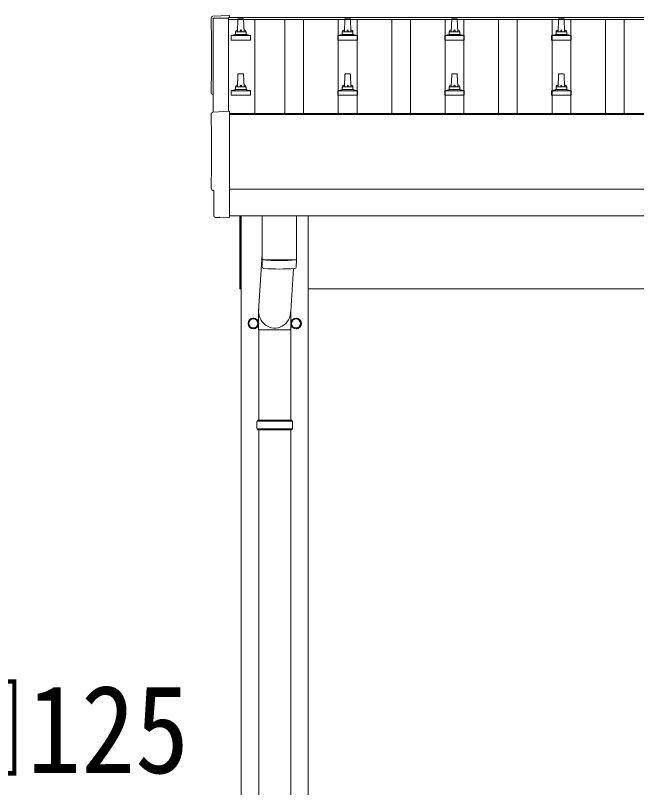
# Model space of a CAD drawing. Units: millimetres at full size, sheet at 1:50; details may follow other scales. Extents: x -14053 to 14053, y -9700 to 9700.
# Drawn here: x -9226 to -8064, y -3603 to -2158 of the extents above; entities that cross this region are included whole.
import ezdxf
from ezdxf.enums import TextEntityAlignment as Align

# ---------------------------------------------------------------- set-up
doc = ezdxf.new("R2010")
doc.units = ezdxf.units.MM
doc.header["$LTSCALE"] = 50
for name, color, linetype, lineweight in [('0-1_Defpoints', 4, 'Continuous', 9), ('0-2_TEXT1', 7, 'Continuous', 9), ('0-3_SHAPE', 5, 'Continuous', 5), ('0-6_PARTS1', 6, 'Continuous', 9)]:
    doc.layers.add(name, color=color, linetype=linetype, lineweight=lineweight)
doc.styles.add('ＭＳ ゴシック', font='')
doc.styles.get('ＭＳ ゴシック').set_extended_font_data('MS Gothic')

msp = doc.modelspace()

# ---------------------------------------------------------------- linework, layer by layer
at = {"layer": '0-1_Defpoints'}
for p, q in [((-8856.64, -2339.37), (-8856.64, -2163.33)), ((-8856.64, -2163.33), (-8827.64, -2163.33)), ((-8827.64, -2162.37), (-8827.64, -2165.95)), ((-8827.64, -2162.37), (-2826.64, -2162.37)), ((-8827.64, -2163.33), (-8827.64, -2337.85)), ((-8827.64, -2165.95), (-2804.14, -2165.95)), ((-8825.64, -2341.98), (-2826.64, -2341.98)), ((-8825.64, -2343.87), (-2804.14, -2343.87)), ((-2826.64, -2483.75), (-8825.64, -2483.75)), ((-8845.27, -2536.6), (-8852.19, -2536.24)), ((-8825.64, -2533.58), (-2826.64, -2533.58)), ((-8825.64, -2535.6), (-8825.64, -2536.6)), ((-8806.64, -2670.3), (-8806.64, -2533.58)), ((-8804.64, -2533.58), (-8804.64, -2670.3)), ((-8803.64, -2533.58), (-8803.64, -5669.8)), ((-8678.64, -5669.8), (-8678.64, -2533.58)), ((-8804.64, -2670.3), (-8806.64, -2670.3)), ((-8804.64, -2669.8), (-8803.64, -2669.8)), ((-2866.64, -2669.8), (-8678.64, -2669.8)), ((-8772.54, -2734.55), (-8772.64, -2734.55)), ((-8772.54, -2735.05), (-8772.64, -2735.05)), ((-8709.74, -2734.55), (-8709.64, -2734.55)), ((-8709.74, -2735.05), (-8709.64, -2735.05))]:
    msp.add_line(p, q, dxfattribs=at)
for points in [[(-8857.21, -2159.97), (-8825.64, -2158.31), (-8825.64, -2162.37)], [(-8857.21, -2339.4), (-8825.64, -2337.75), (-8825.64, -2535.6)], [(-8855.03, -2533.25), (-8855.03, -2486.22), (-8855.63, -2486.22)], [(-8844.53, -2536.33), (-8843.86, -2535.7), (-8825.64, -2536.61)]]:
    msp.add_lwpolyline(points, dxfattribs=at)
for points in [[(-8781.14, -2724.98), (-8789.64, -2729.89), (-8789.64, -2739.7), (-8781.14, -2744.61), (-8772.64, -2739.7), (-8772.64, -2729.89)], [(-8701.14, -2724.98), (-8692.64, -2729.89), (-8692.64, -2739.7), (-8701.14, -2744.61), (-8709.64, -2739.7), (-8709.64, -2729.89)]]:
    msp.add_lwpolyline(points, close=True, dxfattribs=at)
for centre, radius in [((-8781.14, -2734.8), 10), ((-8781.14, -2734.8), 8.5), ((-8701.14, -2734.8), 10), ((-8701.14, -2734.8), 8.5)]:
    msp.add_circle(centre, radius, dxfattribs=at)
for centre, start, end in [((-8781.14, -2734.8), 111.25399, 128.74601), ((-8781.14, -2734.8), 51.25399, 68.74601), ((-8701.14, -2734.8), 111.25399, 128.74601), ((-8701.14, -2734.8), 51.25399, 68.74601), ((-8781.14, -2734.8), 171.25399, 188.74601), ((-8781.14, -2734.8), 231.25399, 248.74601), ((-8781.14, -2734.8), 291.25399, 308.74601), ((-8781.14, -2734.8), 1.66581, 8.74601), ((-8781.14, -2734.8), 351.25399, 358.33419), ((-8701.14, -2734.8), 171.25399, 178.33419), ((-8701.14, -2734.8), 181.66581, 188.74601), ((-8701.14, -2734.8), 231.25399, 248.74601), ((-8701.14, -2734.8), 291.25399, 308.74601), ((-8701.14, -2734.8), 351.25399, 8.74601)]:
    msp.add_arc(centre, 8.6, start, end, dxfattribs=at)
for centre, major_axis, ratio, start_param, end_param in [((-8857.05, -2162.96), (-3, 0), 0.99863, 4.7647489, 6.2979817), ((-13622.91, -2233.39), (4763.38, 0), 0.99863, 6.2686928, 6.2979817), ((-8855.63, -2302.39), (-4.41, 0), 0.99863, 6.2686928, 7.6252171), ((-8857.05, -2342.4), (-3, 0), 0.99863, 4.7647489, 6.2979817), ((-13622.91, -2412.82), (4763.38, 0), 0.99863, 6.2686928, 6.2979817), ((-8855.63, -2481.82), (-4.41, 0), 0.99863, 6.2686928, 7.8539816), ((-8852.03, -2533.24), (-2.18, -2.07), 0.9974, 5.5252311, 7.0411395), ((-8845.22, -2535.6), (-0.727, -0.69), 0.9974, 0.7579542, 1.5707963)]:
    msp.add_ellipse(centre, major_axis=major_axis, ratio=ratio, start_param=start_param, end_param=end_param, dxfattribs=at)
at = {"layer": '0-2_TEXT1'}
for p, q in [((-8764.64, -2533.58), (-8764.64, -2614.95)), ((-8700.64, -2533.58), (-8700.64, -2614.95)), ((-8764.64, -2605.37), (-8771.2, -2711.84)), ((-8760.16, -2615.23), (-8760.15, -2616.23)), ((-8705.11, -2615.23), (-8705.13, -2616.23)), ((-8764.44, -2628.93), (-8764.67, -2615.95)), ((-8700.61, -2615.95), (-8700.84, -2628.93)), ((-8706.18, -2632.22), (-8711.08, -2711.84)), ((-8771.29, -2746.5), (-8771.29, -2711.84)), ((-8710.99, -2746.5), (-8710.99, -2711.84)), ((-8771.29, -2746.5), (-8741.14, -2746.5)), ((-8771.14, -2746.5), (-8771.14, -2915.8)), ((-8710.99, -2746.5), (-8741.14, -2746.5)), ((-8711.14, -2746.5), (-8711.14, -2915.8)), ((-8708.14, -2917.8), (-8774.14, -2917.8)), ((-8709.14, -2915.8), (-8773.14, -2915.8)), ((-8773.14, -2915.8), (-8773.14, -2917.8)), ((-8709.14, -2915.8), (-8709.14, -2917.8)), ((-8708.14, -2931.8), (-8774.14, -2931.8)), ((-8773.14, -2933.8), (-8773.14, -2931.8)), ((-8709.14, -2933.8), (-8709.14, -2931.8)), ((-8709.14, -2933.8), (-8773.14, -2933.8)), ((-8771.14, -2933.8), (-8771.14, -3938.3)), ((-8711.14, -2933.8), (-8711.14, -3938.3))]:
    msp.add_line(p, q, dxfattribs=at)
for centre, radius, start, end in [((-8732.64, -2135.22), 480.8, 266.18381, 273.81619), ((-8732.64, -2136.22), 480.8, 266.18381, 273.81619), ((-8761.02, -2628.7), 3.43, 183.91307, 262.91645), ((-8704.26, -2628.7), 3.43, 277.00994, 356.09787), ((-8732.65, -2113.23), 519.67, 266.82357, 273.17802), ((-8725.39, -2924.8), 49.25, 171.82876, 180.00002), ((-8756.89, -2924.8), 49.25, 359.99998, 8.17124), ((-8725.39, -2924.8), 49.25, 180.00002, 188.17127), ((-8756.89, -2924.8), 49.25, 351.82873, 359.99998)]:
    msp.add_arc(centre, radius, start, end, dxfattribs=at)
msp.add_ellipse((-8741.14, -2711.84), major_axis=(0, -31.56), ratio=0.952301, start_param=4.5832251, end_param=7.8539816, dxfattribs=at)
at = {"layer": '0-3_SHAPE'}
for p, q in [((-8810.64, -2188.88), (-8809.91, -2165.36)), ((-8808.91, -2164.38), (-8800.37, -2164.38)), ((-8799.37, -2165.36), (-8798.64, -2188.88)), ((-8610.64, -2188.88), (-8609.91, -2165.36)), ((-8608.91, -2164.38), (-8600.37, -2164.38)), ((-8599.37, -2165.36), (-8598.64, -2188.88)), ((-8410.64, -2188.88), (-8409.91, -2165.36)), ((-8408.91, -2164.38), (-8400.37, -2164.38)), ((-8399.37, -2165.36), (-8398.64, -2188.88)), ((-8210.64, -2188.88), (-8209.91, -2165.36)), ((-8208.91, -2164.38), (-8200.37, -2164.38)), ((-8199.37, -2165.36), (-8198.64, -2188.88)), ((-8822.51, -2195.88), (-8786.77, -2195.88)), ((-8822.13, -2195.7), (-8815.4, -2194.07)), ((-8815.02, -2193.88), (-8794.26, -2193.88)), ((-8814.64, -2193.1), (-8814.64, -2188.88)), ((-8813.64, -2188.88), (-8795.64, -2188.88)), ((-8794.64, -2193.1), (-8794.64, -2188.88)), ((-8787.15, -2195.7), (-8793.88, -2194.07)), ((-8622.51, -2195.88), (-8586.77, -2195.88)), ((-8622.13, -2195.7), (-8615.4, -2194.07)), ((-8615.02, -2193.88), (-8594.26, -2193.88)), ((-8614.64, -2193.1), (-8614.64, -2188.88)), ((-8613.64, -2188.88), (-8595.64, -2188.88)), ((-8594.64, -2193.1), (-8594.64, -2188.88)), ((-8587.15, -2195.7), (-8593.88, -2194.07)), ((-8422.51, -2195.88), (-8386.77, -2195.88)), ((-8422.13, -2195.7), (-8415.4, -2194.07)), ((-8415.02, -2193.88), (-8394.26, -2193.88)), ((-8414.64, -2193.1), (-8414.64, -2188.88)), ((-8413.64, -2188.88), (-8395.64, -2188.88)), ((-8394.64, -2193.1), (-8394.64, -2188.88)), ((-8387.15, -2195.7), (-8393.88, -2194.07)), ((-8222.51, -2195.88), (-8186.77, -2195.88)), ((-8222.13, -2195.7), (-8215.4, -2194.07)), ((-8215.02, -2193.88), (-8194.26, -2193.88)), ((-8214.64, -2193.1), (-8214.64, -2188.88)), ((-8213.64, -2188.88), (-8195.64, -2188.88)), ((-8194.64, -2193.1), (-8194.64, -2188.88)), ((-8187.15, -2195.7), (-8193.88, -2194.07)), ((-8822.89, -2204.38), (-8822.89, -2196.67)), ((-8786.39, -2204.38), (-8822.89, -2204.38)), ((-8786.39, -2204.38), (-8786.39, -2196.67)), ((-8622.89, -2204.38), (-8622.89, -2196.67)), ((-8586.39, -2204.38), (-8622.89, -2204.38)), ((-8586.39, -2204.38), (-8586.39, -2196.67)), ((-8422.89, -2204.38), (-8422.89, -2196.67)), ((-8386.39, -2204.38), (-8422.89, -2204.38)), ((-8386.39, -2204.38), (-8386.39, -2196.67)), ((-8222.89, -2204.38), (-8222.89, -2196.67)), ((-8186.39, -2204.38), (-8222.89, -2204.38)), ((-8186.39, -2204.38), (-8186.39, -2196.67)), ((-8810.64, -2292.22), (-8809.91, -2268.69)), ((-8808.91, -2267.72), (-8800.37, -2267.72)), ((-8799.37, -2268.69), (-8798.64, -2292.22)), ((-8610.64, -2292.22), (-8609.91, -2268.69)), ((-8608.91, -2267.72), (-8600.37, -2267.72)), ((-8599.37, -2268.69), (-8598.64, -2292.22)), ((-8410.64, -2292.22), (-8409.91, -2268.69)), ((-8408.91, -2267.72), (-8400.37, -2267.72)), ((-8399.37, -2268.69), (-8398.64, -2292.22)), ((-8210.64, -2292.22), (-8209.91, -2268.69)), ((-8208.91, -2267.72), (-8200.37, -2267.72)), ((-8199.37, -2268.69), (-8198.64, -2292.22)), ((-8822.13, -2299.03), (-8815.4, -2297.4)), ((-8815.02, -2297.22), (-8794.26, -2297.22)), ((-8814.64, -2296.43), (-8814.64, -2292.22)), ((-8813.64, -2292.22), (-8795.64, -2292.22)), ((-8794.64, -2296.43), (-8794.64, -2292.22)), ((-8787.15, -2299.03), (-8793.88, -2297.4)), ((-8622.13, -2299.03), (-8615.4, -2297.4)), ((-8615.02, -2297.22), (-8594.26, -2297.22)), ((-8614.64, -2296.43), (-8614.64, -2292.22)), ((-8613.64, -2292.22), (-8595.64, -2292.22)), ((-8594.64, -2296.43), (-8594.64, -2292.22)), ((-8587.15, -2299.03), (-8593.88, -2297.4)), ((-8422.13, -2299.03), (-8415.4, -2297.4)), ((-8415.02, -2297.22), (-8394.26, -2297.22)), ((-8414.64, -2296.43), (-8414.64, -2292.22)), ((-8413.64, -2292.22), (-8395.64, -2292.22)), ((-8394.64, -2296.43), (-8394.64, -2292.22)), ((-8387.15, -2299.03), (-8393.88, -2297.4)), ((-8222.13, -2299.03), (-8215.4, -2297.4)), ((-8215.02, -2297.22), (-8194.26, -2297.22)), ((-8214.64, -2296.43), (-8214.64, -2292.22)), ((-8213.64, -2292.22), (-8195.64, -2292.22)), ((-8194.64, -2296.43), (-8194.64, -2292.22)), ((-8187.15, -2299.03), (-8193.88, -2297.4)), ((-8822.89, -2307.72), (-8822.89, -2300)), ((-8786.39, -2307.72), (-8822.89, -2307.72)), ((-8822.51, -2299.22), (-8786.77, -2299.22)), ((-8786.39, -2307.72), (-8786.39, -2300)), ((-8622.89, -2307.72), (-8622.89, -2300)), ((-8586.39, -2307.72), (-8622.89, -2307.72)), ((-8622.51, -2299.22), (-8586.77, -2299.22)), ((-8586.39, -2307.72), (-8586.39, -2300)), ((-8422.89, -2307.72), (-8422.89, -2300)), ((-8386.39, -2307.72), (-8422.89, -2307.72)), ((-8422.51, -2299.22), (-8386.77, -2299.22)), ((-8386.39, -2307.72), (-8386.39, -2300)), ((-8222.89, -2307.72), (-8222.89, -2300)), ((-8186.39, -2307.72), (-8222.89, -2307.72)), ((-8222.51, -2299.22), (-8186.77, -2299.22)), ((-8186.39, -2307.72), (-8186.39, -2300))]:
    msp.add_line(p, q, dxfattribs=at)
at = {"layer": '0-3_SHAPE', "color": 4, "lineweight": 9}
for p, q in [((-8778.14, -2165.95), (-8778.14, -2341.98)), ((-8722.14, -2341.98), (-8722.14, -2165.95)), ((-8687.14, -2341.98), (-8687.14, -2165.95)), ((-8622.14, -2341.98), (-8622.14, -2165.95)), ((-8587.14, -2341.98), (-8587.14, -2165.95)), ((-8522.14, -2341.98), (-8522.14, -2165.95)), ((-8487.14, -2341.98), (-8487.14, -2165.95)), ((-8422.14, -2341.98), (-8422.14, -2165.95)), ((-8387.14, -2341.98), (-8387.14, -2165.95)), ((-8322.14, -2341.98), (-8322.14, -2165.95)), ((-8287.14, -2341.98), (-8287.14, -2165.95)), ((-8222.14, -2341.98), (-8222.14, -2165.95)), ((-8187.14, -2341.98), (-8187.14, -2165.95)), ((-8122.14, -2341.98), (-8122.14, -2165.95)), ((-8087.14, -2341.98), (-8087.14, -2165.95))]:
    msp.add_line(p, q, dxfattribs=at)
at = {"layer": '0-3_SHAPE'}
for centre, radius, start, end in [((-8808.91, -2165.38), 1, 90, 178.60509), ((-8800.37, -2165.38), 1, 1.39491, 90), ((-8608.91, -2165.38), 1, 90, 178.60509), ((-8600.37, -2165.38), 1, 1.39491, 90), ((-8408.91, -2165.38), 1, 90, 178.60509), ((-8400.37, -2165.38), 1, 1.39491, 90), ((-8208.91, -2165.38), 1, 90, 178.60509), ((-8200.37, -2165.38), 1, 1.39491, 90), ((-8821.89, -2196.67), 1, 103.62699, 180), ((-8815.64, -2193.1), 1, 283.62699, 0), ((-8810.55, -2189.52), 4.13, 90, 171.17633), ((-8813.64, -2189.88), 1, 90, 180), ((-8801.31, -2188.88), 4.83, 133.60282, 180), ((-8807.97, -2188.88), 4.83, 0, 46.39718), ((-8798.72, -2189.52), 4.13, 8.82367, 90), ((-8795.64, -2189.88), 1, 0, 90), ((-8793.64, -2193.1), 1, 180, 256.37301), ((-8787.39, -2196.67), 1, 0, 76.37301), ((-8621.89, -2196.67), 1, 103.62699, 180), ((-8615.64, -2193.1), 1, 283.62699, 0), ((-8610.55, -2189.52), 4.13, 90, 171.17633), ((-8613.64, -2189.88), 1, 90, 180), ((-8601.31, -2188.88), 4.83, 133.60282, 180), ((-8607.97, -2188.88), 4.83, 0, 46.39718), ((-8598.72, -2189.52), 4.13, 8.82367, 90), ((-8595.64, -2189.88), 1, 0, 90), ((-8593.64, -2193.1), 1, 180, 256.37301), ((-8587.39, -2196.67), 1, 0, 76.37301), ((-8421.89, -2196.67), 1, 103.62699, 180), ((-8415.64, -2193.1), 1, 283.62699, 0), ((-8410.55, -2189.52), 4.13, 90, 171.17633), ((-8413.64, -2189.88), 1, 90, 180), ((-8401.31, -2188.88), 4.83, 133.60282, 180), ((-8407.97, -2188.88), 4.83, 0, 46.39718), ((-8398.72, -2189.52), 4.13, 8.82367, 90), ((-8395.64, -2189.88), 1, 0, 90), ((-8393.64, -2193.1), 1, 180, 256.37301), ((-8387.39, -2196.67), 1, 0, 76.37301), ((-8221.89, -2196.67), 1, 103.62699, 180), ((-8215.64, -2193.1), 1, 283.62699, 0), ((-8210.55, -2189.52), 4.13, 90, 171.17633), ((-8213.64, -2189.88), 1, 90, 180), ((-8201.31, -2188.88), 4.83, 133.60282, 180), ((-8207.97, -2188.88), 4.83, 0, 46.39718), ((-8198.72, -2189.52), 4.13, 8.82367, 90), ((-8195.64, -2189.88), 1, 0, 90), ((-8193.64, -2193.1), 1, 180, 256.37301), ((-8187.39, -2196.67), 1, 0, 76.37301), ((-8808.91, -2268.72), 1, 90, 178.60509), ((-8800.37, -2268.72), 1, 1.39491, 90), ((-8608.91, -2268.72), 1, 90, 178.60509), ((-8600.37, -2268.72), 1, 1.39491, 90), ((-8408.91, -2268.72), 1, 90, 178.60509), ((-8400.37, -2268.72), 1, 1.39491, 90), ((-8208.91, -2268.72), 1, 90, 178.60509), ((-8200.37, -2268.72), 1, 1.39491, 90), ((-8815.64, -2296.43), 1, 283.62699, 0), ((-8810.55, -2292.85), 4.13, 90, 171.17633), ((-8813.64, -2293.22), 1, 90, 180), ((-8801.31, -2292.22), 4.83, 133.60282, 180), ((-8807.97, -2292.22), 4.83, 0, 46.39718), ((-8798.72, -2292.85), 4.13, 8.82367, 90), ((-8795.64, -2293.22), 1, 0, 90), ((-8793.64, -2296.43), 1, 180, 256.37301), ((-8615.64, -2296.43), 1, 283.62699, 0), ((-8610.55, -2292.85), 4.13, 90, 171.17633), ((-8613.64, -2293.22), 1, 90, 180), ((-8601.31, -2292.22), 4.83, 133.60282, 180), ((-8607.97, -2292.22), 4.83, 0, 46.39718), ((-8598.72, -2292.85), 4.13, 8.82367, 90), ((-8595.64, -2293.22), 1, 0, 90), ((-8593.64, -2296.43), 1, 180, 256.37301), ((-8415.64, -2296.43), 1, 283.62699, 0), ((-8410.55, -2292.85), 4.13, 90, 171.17633), ((-8413.64, -2293.22), 1, 90, 180), ((-8401.31, -2292.22), 4.83, 133.60282, 180), ((-8407.97, -2292.22), 4.83, 0, 46.39718), ((-8398.72, -2292.85), 4.13, 8.82367, 90), ((-8395.64, -2293.22), 1, 0, 90), ((-8393.64, -2296.43), 1, 180, 256.37301), ((-8215.64, -2296.43), 1, 283.62699, 0), ((-8210.55, -2292.85), 4.13, 90, 171.17633), ((-8213.64, -2293.22), 1, 90, 180), ((-8201.31, -2292.22), 4.83, 133.60282, 180), ((-8207.97, -2292.22), 4.83, 0, 46.39718), ((-8198.72, -2292.85), 4.13, 8.82367, 90), ((-8195.64, -2293.22), 1, 0, 90), ((-8193.64, -2296.43), 1, 180, 256.37301), ((-8821.89, -2300), 1, 103.62699, 180), ((-8787.39, -2300), 1, 0, 76.37301), ((-8621.89, -2300), 1, 103.62699, 180), ((-8587.39, -2300), 1, 0, 76.37301), ((-8421.89, -2300), 1, 103.62699, 180), ((-8387.39, -2300), 1, 0, 76.37301), ((-8221.89, -2300), 1, 103.62699, 180), ((-8187.39, -2300), 1, 0, 76.37301)]:
    msp.add_arc(centre, radius, start, end, dxfattribs=at)

# ---------------------------------------------------------------- texts
at = {"layer": '0-6_PARTS1', "color": 7, "style": 'ＭＳ ゴシック', "width": 0.9}
msp.add_text('□125', height=165, dxfattribs=at).set_placement((-9407, -3625.93), align=Align.BOTTOM_LEFT)

doc.saveas('drawing.dxf')
